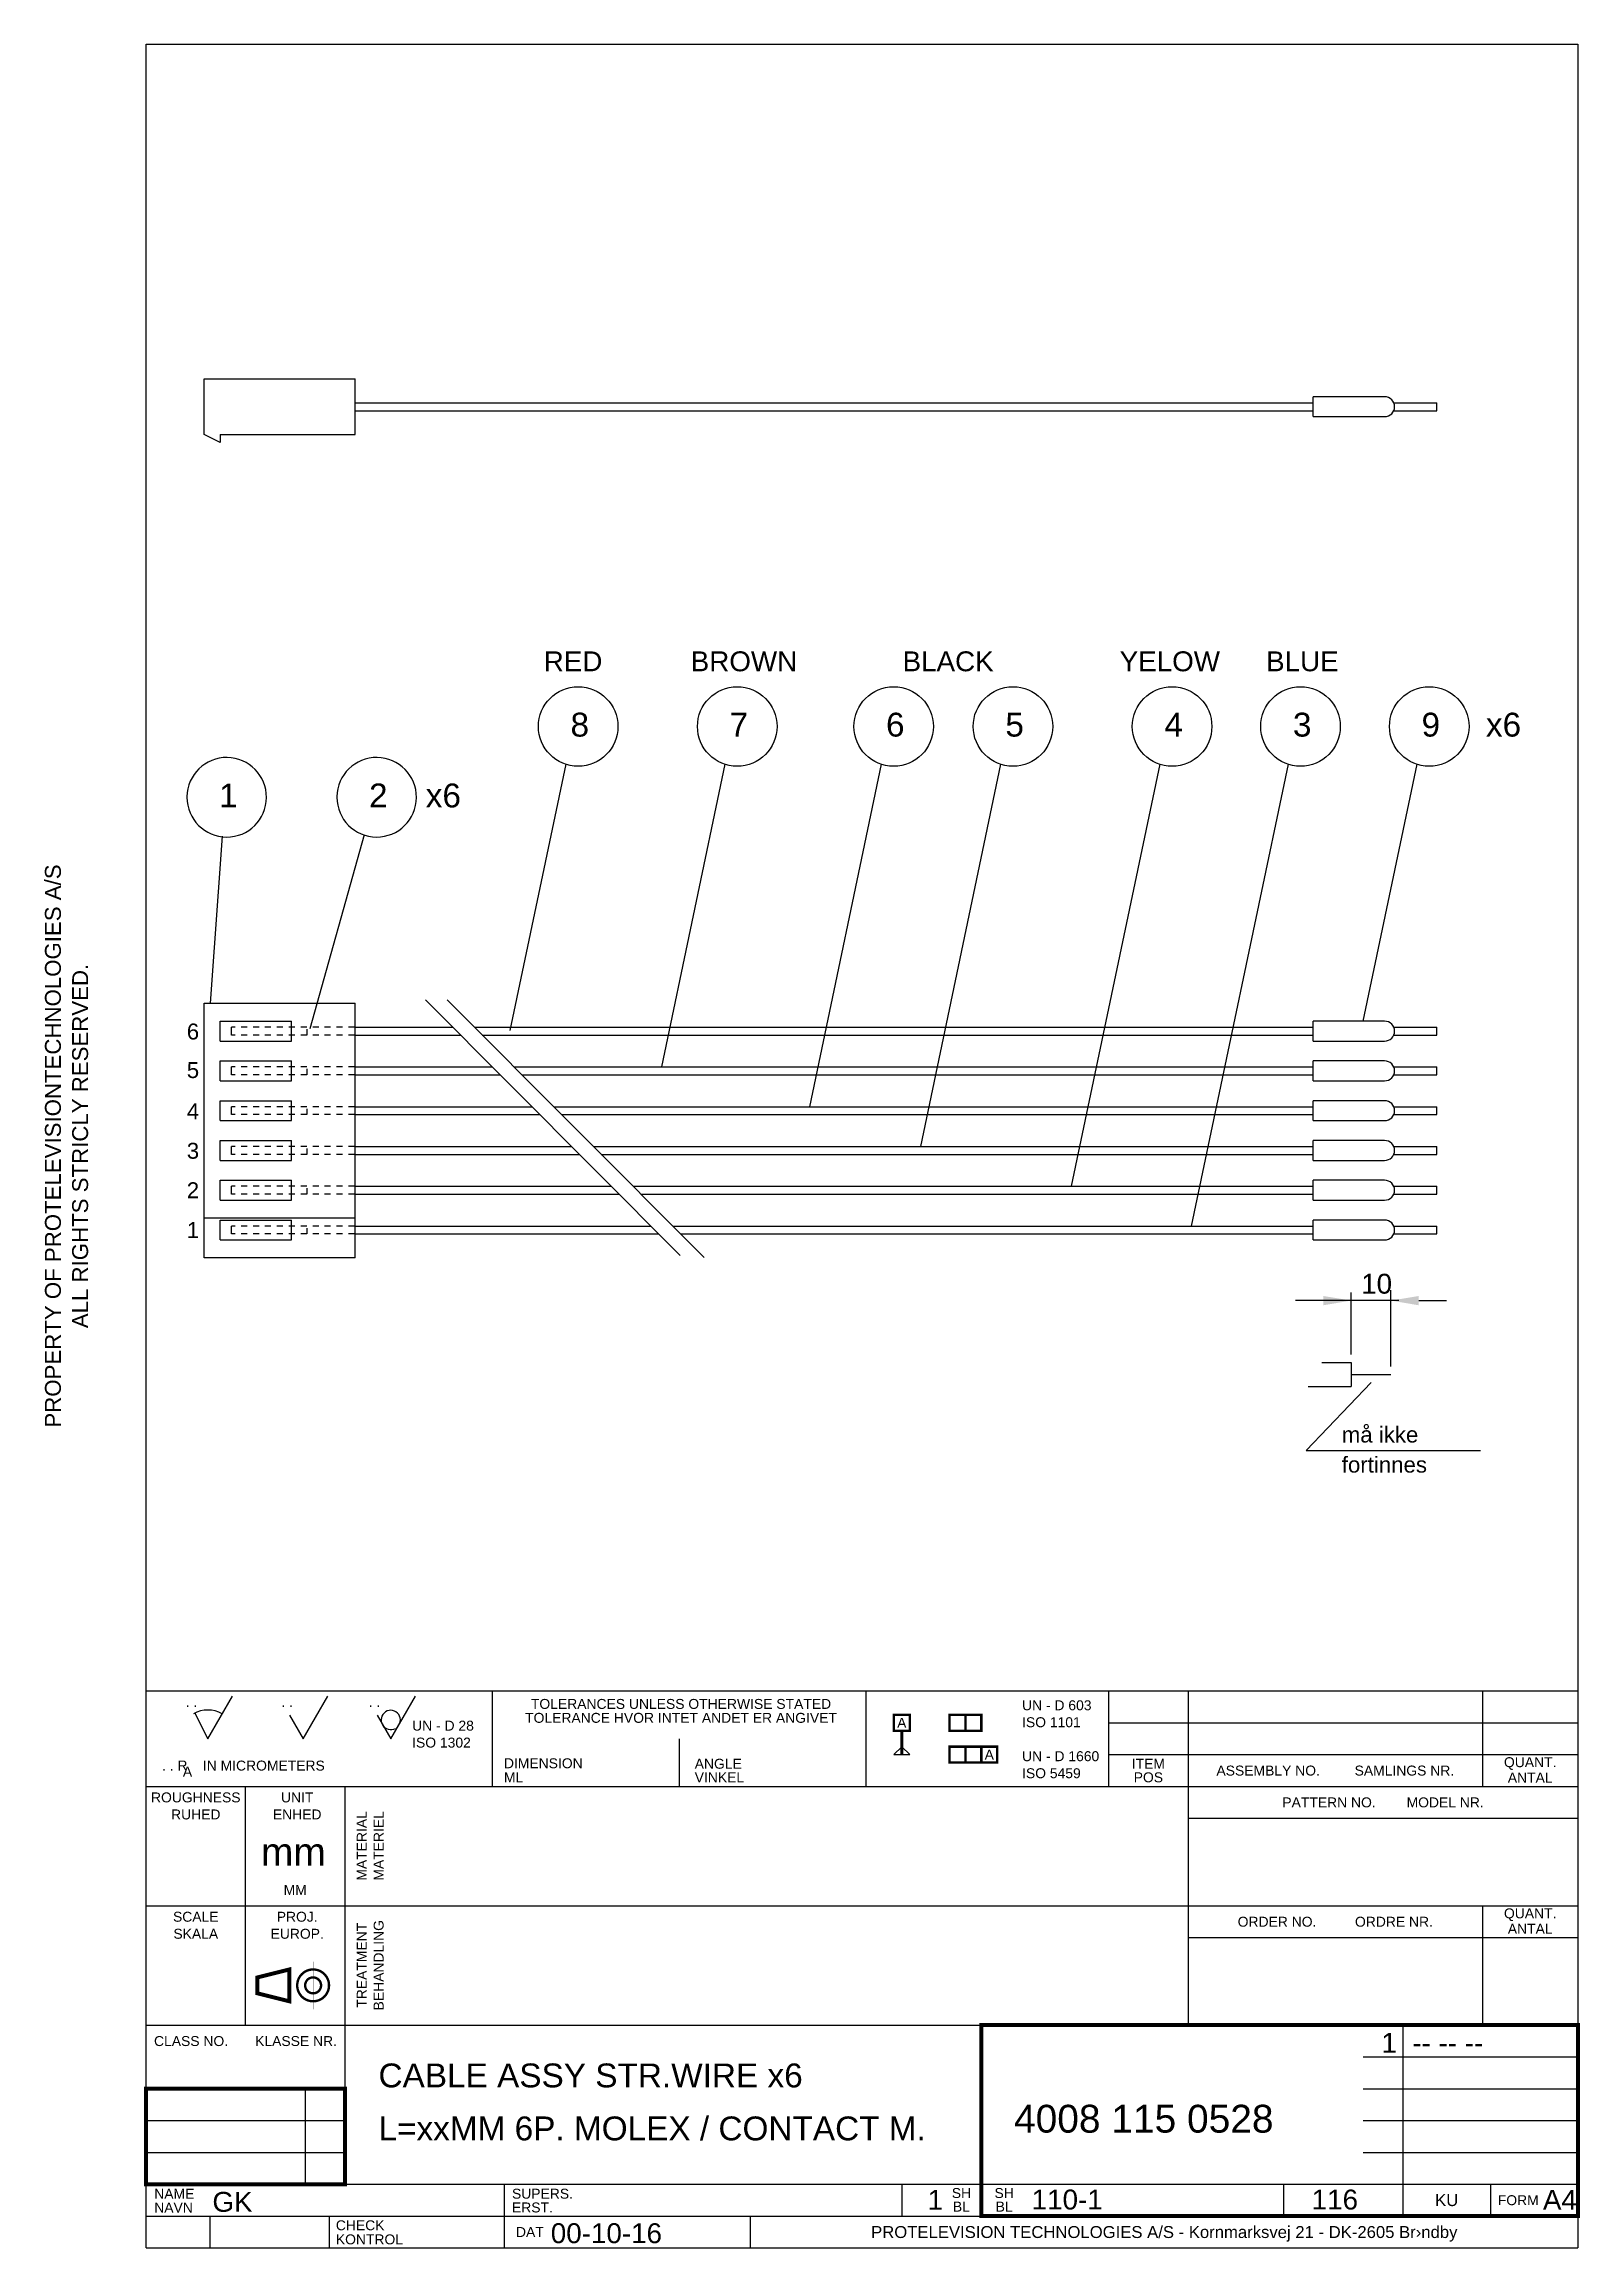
# Model space of a CAD drawing. Extents: x 7 to 200, y 10 to 287.
import ezdxf
from ezdxf.enums import TextEntityAlignment as Align

# ---------------------------------------------------------------- set-up
doc = ezdxf.new("R2010")
doc.units = 0
doc.header["$MEASUREMENT"] = 0
doc.linetypes.add('CENTER', pattern=[2, 1.25, -0.25, 0.25, -0.25])
doc.linetypes.add('HIDDEN', pattern=[3, 0.75, -0.75, 0.75, -0.75])
for name, color, linetype in [('110-1', 10, 'CONTINUOUS'), ('110-1DIM', 1, 'CONTINUOUS'), ('110-1M', 3, 'CONTINUOUS'), ('110-1MEK', 3, 'CONTINUOUS')]:
    doc.layers.add(name, color=color, linetype=linetype)
doc.styles.get("Standard").update_dxf_attribs({"font": ''})
doc.styles.get('Standard').set_extended_font_data('Arial')

msp = doc.modelspace()

# ---------------------------------------------------------------- linework, layer by layer
at = {"layer": '110-1'}
for p, q in [((55.11, 166.86), (87.16, 134.73)), ((57.86, 166.86), (90.14, 134.5)), ((45, 67), (45, 50)), ((65, 18), (65, 14)), ((43, 14), (43, 10))]:
    msp.add_line(p, q, dxfattribs=at)
for points in [[(20, 10), (20, 287), (200, 287), (200, 10)], [(72.77, 196.48), (65.75, 163)], [(92.77, 196.48), (84.79, 158.44)], [(112.42, 196.48), (103.4, 153.44)], [(127.42, 196.48), (117.35, 148.44)], [(147.42, 196.48), (136.3, 143.44)], [(163.58, 196.48), (151.4, 138.44)], [(179.75, 196.48), (172.98, 164.19)], [(20, 80), (200, 80)], [(26.15, 77.23), (27.75, 74), (30.87, 79.37)], [(38.04, 76.97), (39.75, 74), (42.87, 79.37)], [(49.04, 76.97), (50.75, 74), (53.87, 79.37)], [(63.5, 80), (63.5, 68)], [(110.5, 80), (110.5, 68)], [(141, 80), (141, 68)], [(151, 80), (151, 38)], [(188, 80), (188, 68)], [(141, 76), (200, 76)], [(87, 74), (87, 68)], [(141, 72), (200, 72)], [(20, 68), (200, 68)], [(32.5, 38), (32.5, 68)], [(45, 68), (45, 18)], [(151.09, 64.01), (200.09, 64.01)], [(20, 53), (200, 53)], [(188, 53), (188, 38)], [(151, 49), (200, 49)], [(20, 38), (200, 38)], [(178, 38), (178, 14)], [(173, 34), (200, 34)], [(40, 30), (40, 18)], [(173, 30), (200, 30)], [(20, 26), (45, 26)], [(173, 26), (200, 26)], [(20, 22), (45, 22)], [(173, 22), (200, 22)], [(20, 18), (200, 18)], [(65, 18), (65, 10)], [(115, 18), (115, 14)], [(125, 18), (125, 14)], [(163, 18), (163, 14)], [(189, 18), (189, 14)], [(20, 14), (200, 14)], [(28, 14), (28, 10)], [(43, 14), (43, 10)], [(96, 10), (96, 14)], [(20, 10), (200, 10)]]:
    msp.add_lwpolyline(points, dxfattribs=at)
at = {"layer": '110-1', "color": 1}
for points in [[(28.08, 166.44), (29.6, 187.43)], [(40.62, 163.28), (47.47, 187.64)]]:
    msp.add_lwpolyline(points, dxfattribs=at)
at = {"layer": '110-1'}
for points, const_width in [([(114, 77), (116, 77), (116, 75), (114, 75)], 0.3), ([(121, 75), (123, 75), (123, 77), (121, 77)], 0.3), ([(123, 75), (125, 75), (125, 77), (123, 77)], 0.3), ([(121, 71), (123, 71), (123, 73), (121, 73)], 0.3), ([(123, 71), (125, 71), (125, 73), (123, 73)], 0.3), ([(125, 73), (127, 73), (127, 71), (125, 71)], 0.3), ([(125, 14), (200, 14), (200, 38), (125, 38)], 0.5)]:
    msp.add_lwpolyline(points, close=True, dxfattribs=dict(at, const_width=const_width))
for points, const_width in [([(115, 75), (115, 72)], 0.4), ([(34, 42), (38, 41), (38, 45), (34, 44), (34, 42)], 0.5), ([(20, 18), (45, 18), (45, 30), (20, 30), (20, 18)], 0.5)]:
    msp.add_lwpolyline(points, dxfattribs=dict(at, const_width=const_width))
msp.add_lwpolyline([(114, 72), (116, 72), (115, 73)], close=True, dxfattribs=at)
at = {"layer": '110-1', "color": 13, "const_width": 0.3}
for points in [[(39, 43, 1), (43, 43, 1)], [(40, 43, 1), (42, 43, 1)]]:
    msp.add_lwpolyline(points, format="xyb", close=True, dxfattribs=at)
at = {"layer": '110-1', "color": 2, "linetype": 'CENTER', "const_width": 0.02}
for points in [[(41, 46), (41, 40)], [(33, 43), (44, 43)]]:
    msp.add_lwpolyline(points, dxfattribs=at)
at = {"layer": '110-1', "color": 3}
for centre in [(74.32, 201.23), (94.32, 201.23), (113.98, 201.23), (128.98, 201.23), (148.98, 201.23), (165.13, 201.23), (181.31, 201.23)]:
    msp.add_circle(centre, 5, dxfattribs=at)
for centre in [(30.14, 192.33), (48.99, 192.33)]:
    msp.add_arc(centre, 5, 179.991, 179.1229, dxfattribs=at)
at = {"layer": '110-1'}
for centre, radius, start, end in [((27.75, 74), 3.61, 59.8382, 119.8382), ((50.76, 76.36), 1.21, 306.4848, 299.2477)]:
    msp.add_arc(centre, radius, start, end, dxfattribs=at)
at = {"layer": '110-1DIM', "linetype": 'ByBlock'}
for p, q in [((176.49, 120.78), (176.49, 130.4)), ((167.99, 129.07), (164.49, 129.07)), ((177.49, 129.07), (165.23, 129.07)), ((171.49, 122.28), (171.49, 130.07)), ((171.49, 122.28), (171.49, 130.07)), ((176.49, 120.78), (176.49, 130.07)), ((176.49, 120.78), (176.49, 128.21)), ((179.99, 129.07), (183.49, 129.07))]:
    msp.add_line(p, q, dxfattribs=at)
at = {"layer": '110-1DIM'}
msp.add_lwpolyline([(174.01, 118.77), (165.85, 110.21), (187.75, 110.21)], dxfattribs=at)
at = {"layer": '110-1DIM', "linetype": 'ByBlock'}
msp.add_point((171.49, 129.07), dxfattribs=at)
for points in [[(167.99, 128.48), (167.99, 129.65), (171.49, 129.07)], [(167.99, 128.48), (167.99, 129.65), (171.49, 129.07)], [(179.99, 128.48), (179.99, 129.65), (176.49, 129.07)]]:
    msp.add_solid(points, dxfattribs=at)
at = {"layer": '110-1M'}
for p, q in [((27.3, 237.91), (27.3, 244.92)), ((46.3, 237.91), (46.3, 244.92)), ((166.7, 240.17), (166.7, 242.67)), ((182.25, 240.91), (182.25, 241.91)), ((29.3, 237.92), (29.3, 236.91)), ((27.3, 134.44), (27.3, 166.44)), ((27.3, 166.44), (46.3, 166.44)), ((46.3, 134.44), (46.3, 166.44)), ((29.3, 161.69), (29.3, 164.19)), ((30.75, 162.44), (30.75, 163.44)), ((38.3, 161.69), (38.3, 164.19)), ((166.7, 161.69), (166.7, 164.19)), ((182.25, 162.44), (182.25, 163.44)), ((29.3, 156.69), (29.3, 159.19)), ((30.75, 157.44), (30.75, 158.44)), ((38.3, 156.69), (38.3, 159.19)), ((166.7, 156.69), (166.7, 159.19)), ((182.25, 157.44), (182.25, 158.44)), ((29.3, 151.69), (29.3, 154.19)), ((30.75, 152.44), (30.75, 153.44)), ((38.3, 151.69), (38.3, 154.19)), ((166.7, 151.69), (166.7, 154.19)), ((182.25, 152.44), (182.25, 153.44)), ((29.3, 146.69), (29.3, 149.19)), ((30.75, 147.44), (30.75, 148.44)), ((38.3, 146.69), (38.3, 149.19)), ((166.7, 146.69), (166.7, 149.19)), ((182.25, 147.44), (182.25, 148.44)), ((29.3, 141.69), (29.3, 144.19)), ((38.3, 141.69), (38.3, 144.19)), ((166.7, 141.69), (166.7, 144.19)), ((30.75, 142.44), (30.75, 143.44)), ((182.25, 142.44), (182.25, 143.44)), ((46.3, 139.44), (27.3, 139.44)), ((29.3, 136.69), (29.3, 139.19)), ((38.3, 136.69), (38.3, 139.19)), ((166.7, 136.69), (166.7, 139.19)), ((30.75, 137.44), (30.75, 138.44)), ((182.25, 137.44), (182.25, 138.44)), ((46.3, 134.44), (27.3, 134.44))]:
    msp.add_line(p, q, dxfattribs=at)
at = {"layer": '110-1M', "linetype": 'Continuous'}
for p, q in [((29.3, 164.19), (38.3, 164.19)), ((29.3, 161.69), (38.3, 161.69)), ((29.3, 159.19), (38.3, 159.19)), ((29.3, 156.69), (38.3, 156.69)), ((29.3, 154.19), (38.3, 154.19)), ((29.3, 151.69), (38.3, 151.69)), ((29.3, 149.19), (38.3, 149.19)), ((29.3, 146.69), (38.3, 146.69)), ((29.3, 144.19), (38.3, 144.19)), ((29.3, 141.69), (38.3, 141.69)), ((29.3, 139.19), (38.3, 139.19)), ((29.3, 136.69), (38.3, 136.69))]:
    msp.add_line(p, q, dxfattribs=at)
at = {"layer": '110-1M', "linetype": 'HIDDEN'}
for p, q in [((40.27, 162.44), (40.27, 163.44)), ((40.27, 157.44), (40.27, 158.44)), ((40.27, 152.44), (40.27, 153.44)), ((40.27, 147.44), (40.27, 148.44)), ((40.27, 142.44), (40.27, 143.44)), ((40.27, 137.44), (40.27, 138.44))]:
    msp.add_line(p, q, dxfattribs=at)
at = {"layer": '110-1M'}
for points in [[(166.7, 240.17), (175.7, 240.17, 1), (175.7, 242.67), (166.7, 242.67)], [(166.7, 161.69), (175.7, 161.69, 1), (175.7, 164.19), (166.7, 164.19)], [(166.7, 156.69), (175.7, 156.69, 1), (175.7, 159.19), (166.7, 159.19)], [(166.7, 151.69), (175.7, 151.69, 1), (175.7, 154.19), (166.7, 154.19)], [(166.7, 146.69), (175.7, 146.69, 1), (175.7, 149.19), (166.7, 149.19)], [(166.7, 141.69), (175.7, 141.69, 1), (175.7, 144.19), (166.7, 144.19)], [(166.7, 136.69), (175.7, 136.69, 1), (175.7, 139.19), (166.7, 139.19)]]:
    msp.add_lwpolyline(points, format="xyb", dxfattribs=at)
at = {"layer": '110-1MEK'}
for points in [[(27.3, 244.91), (46.3, 244.91)], [(46.3, 241.91), (166.7, 241.91)], [(176.85, 241.91), (182.25, 241.91)], [(46.3, 240.91), (166.7, 240.91)], [(176.84, 240.91), (182.25, 240.91)], [(29.3, 236.91), (27.3, 237.92)], [(29.3, 237.91), (46.3, 237.91)], [(46.3, 163.44), (58.52, 163.44)], [(61.27, 163.44), (166.7, 163.44)], [(176.85, 163.44), (182.25, 163.44)], [(46.3, 162.44), (59.52, 162.44)], [(62.27, 162.44), (166.7, 162.44)], [(176.84, 162.44), (182.25, 162.44)], [(46.3, 158.44), (63.51, 158.44)], [(66.26, 158.44), (166.7, 158.44)], [(176.85, 158.44), (182.25, 158.44)], [(46.3, 157.44), (64.51, 157.44)], [(67.26, 157.44), (166.7, 157.44)], [(176.84, 157.44), (182.25, 157.44)], [(46.3, 153.44), (68.5, 153.44)], [(46.3, 152.44), (69.49, 152.44)], [(71.25, 153.44), (166.7, 153.44)], [(72.24, 152.44), (166.7, 152.44)], [(176.84, 152.44), (182.25, 152.44)], [(176.85, 153.44), (182.25, 153.44)], [(46.3, 148.44), (73.48, 148.44)], [(46.3, 147.44), (74.48, 147.44)], [(76.23, 148.44), (166.7, 148.44)], [(77.23, 147.44), (166.7, 147.44)], [(176.84, 147.44), (182.25, 147.44)], [(176.85, 148.44), (182.25, 148.44)], [(46.3, 143.44), (78.47, 143.44)], [(46.3, 142.44), (79.47, 142.44)], [(81.22, 143.44), (166.7, 143.44)], [(82.22, 142.44), (166.7, 142.44)], [(176.84, 142.44), (182.25, 142.44)], [(176.85, 143.44), (182.25, 143.44)], [(46.3, 138.44), (83.46, 138.44)], [(46.3, 137.44), (84.46, 137.44)], [(86.21, 138.44), (166.7, 138.44)], [(87.21, 137.44), (166.7, 137.44)], [(176.84, 137.44), (182.25, 137.44)], [(176.85, 138.44), (182.25, 138.44)], [(167.79, 121.28), (171.49, 121.28)], [(171.49, 121.28), (171.49, 118.28)], [(171.49, 119.78), (176.49, 119.78)], [(166.07, 118.28), (171.49, 118.28)]]:
    msp.add_lwpolyline(points, dxfattribs=at)
at = {"layer": '110-1MEK', "linetype": 'HIDDEN'}
for points in [[(46.2, 163.44), (30.75, 163.44)], [(46.2, 162.44), (30.75, 162.44)], [(46.2, 158.44), (30.75, 158.44)], [(46.2, 157.44), (30.75, 157.44)], [(46.2, 153.44), (30.75, 153.44)], [(46.2, 152.44), (30.75, 152.44)], [(46.2, 148.44), (30.75, 148.44)], [(46.2, 147.44), (30.75, 147.44)], [(46.2, 143.44), (30.75, 143.44)], [(46.2, 142.44), (30.75, 142.44)], [(46.2, 138.44), (30.75, 138.44)], [(46.2, 137.44), (30.75, 137.44)]]:
    msp.add_lwpolyline(points, dxfattribs=at)

# ---------------------------------------------------------------- texts
at = {"layer": '110-1'}
for s, height, p in [('RED', 2.5, (69.99, 208.17)), ('BROWN', 2.5, (88.47, 208.17)), ('BLACK', 2.5, (115.1, 208.17)), ('YELOW', 2.5, (142.39, 208.17)), ('BLUE', 2.5, (160.8, 208.17)), ('8', 3, (73.36, 199.96)), ('7', 3, (93.36, 199.96)), ('6', 3, (113.02, 199.96)), ('5', 3, (128.02, 199.96)), ('4', 3, (148.02, 199.96)), ('3', 3, (164.17, 199.96)), ('9', 3, (180.34, 199.96)), ('x6', 3, (188.43, 199.96)), ('1', 3, (29.18, 191.06)), ('2', 3, (48.03, 191.06)), ('x6', 3, (55.16, 191.06)), ('6', 2, (25.12, 161.89)), ('5', 2, (25.12, 157.04)), ('4', 2, (25.12, 151.86)), ('3', 2, (25.12, 146.9)), ('2', 2, (25.12, 141.94)), ('1', 2, (25.12, 136.94)), ('må ikke ', 2, (170.31, 111.23)), ('fortinnes', 2, (170.31, 107.45)), ('. .', 1.25, (25, 78)), ('. .', 1.25, (37, 78)), ('. .', 1.25, (48, 78)), ('UN - D 603', 1.25, (130.12, 77.58)), ('UN - D 28', 1.25, (53.45, 75.02)), ('ISO 1101', 1.25, (130.12, 75.45)), ('ISO 1302 ', 1.25, (53.45, 72.89)), ('UN - D 1660', 1.25, (130.12, 71.18)), ('. . R    IN MICROMETERS', 1.25, (22, 70)), ('A', 1.25, (24.63, 69.24)), ('DIMENSION', 1.25, (64.99, 70.29)), ('ML', 1.25, (64.99, 68.52)), ('ANGLE', 1.25, (88.97, 70.23)), ('VINKEL', 1.25, (88.97, 68.52)), ('ISO 5459', 1.25, (130.12, 69.04)), ('CABLE ASSY STR.WIRE x6', 3, (49.22, 30.18)), ('4008 115 0528', 3.5, (129.11, 24.49)), ('L=xxMM 6P. MOLEX / CONTACT M.', 3, (49.22, 23.52)), ('NAME', 1.25, (21.03, 16.18)), ('GK', 2.5, (28.34, 14.54)), ('SUPERS.', 1.25, (66, 16.19)), ('NAVN', 1.25, (21.03, 14.44)), ('ERST.', 1.25, (66, 14.46)), ('CHECK', 1.25, (43.86, 12.22)), ('KONTROL', 1.25, (43.86, 10.45)), ('00-10-16', 2.5, (70.88, 10.6))]:
    msp.add_text(s, height=height, dxfattribs=at).set_placement(p)
for s, p in [('PROPERTY OF PROTELEVISIONTECHNOLOGIES A/S', (9.29, 148.5)), ('ALL RIGHTS STRICLY RESERVED.', (12.71, 148.5))]:
    msp.add_text(s, height=2, rotation=90, dxfattribs=at).set_placement(p, align=Align.CENTER)
for s, p in [('TOLERANCES UNLESS OTHERWISE STATED', (87.25, 77.75)), ('TOLERANCE HVOR INTET ANDET ER ANGIVET', (87.25, 76)), ('ROUGHNESS', (26.25, 66)), ('UNIT', (39, 66)), ('RUHED', (26.25, 63.86)), ('ENHED', (39, 63.86)), ('MM', (38.75, 54.37)), ('SCALE', (26.25, 51)), ('SKALA', (26.25, 48.86)), ('EUROP.', (39, 48.86)), ('PROJ.', (39, 51))]:
    msp.add_text(s, height=1.25, dxfattribs=at).set_placement(p, align=Align.CENTER)
for s, height, p in [('A', 1.25, (115, 76)), ('A', 1.25, (126, 72)), ('ITEM', 1.25, (146, 70.85)), ('POS', 1.25, (146, 69.15)), ('ASSEMBLY NO.         SAMLINGS NR.', 1.25, (169.5, 70)), ('QUANT.', 1.25, (194, 70.89)), ('ANTAL', 1.25, (194, 69.11)), ('PATTERN NO.        MODEL NR.', 1.25, (175.5, 66)), ('QUANT.', 1.25, (194, 51.89)), ('ORDER NO.          ORDRE NR.', 1.25, (169.5, 51)), ('ANTAL', 1.25, (194, 50.11)), ('CLASS NO.       KLASSE NR.', 1.25, (32.5, 36)), ('SH', 1.25, (122.5, 16.9)), ('SH', 1.25, (127.87, 16.9)), ('KU', 1.5, (183.5, 16)), ('FORM', 1.25, (192.5, 16)), ('BL', 1.25, (122.5, 15.19)), ('BL', 1.25, (127.87, 15.19)), ('DAT', 1.25, (68.25, 12)), ('PROTELEVISION TECHNOLOGIES A/S - Kornmarksvej 21 - DK-2605 Br›ndby', 1.5, (148, 11.81))]:
    msp.add_text(s, height=height, dxfattribs=at).set_placement(p, align=Align.MIDDLE)
for s, p in [('MATERIAL', (47.11, 60.53)), ('MATERIEL', (49.24, 60.53)), ('TREATMENT', (47.11, 45.53)), ('BEHANDLING', (49.24, 45.53))]:
    msp.add_text(s, height=1.25, rotation=90, dxfattribs=at).set_placement(p, align=Align.MIDDLE)
at = {"layer": '110-1', "color": 14}
for s, p in [('1  -- -- --', (175.3, 34.53)), ('1', (118.25, 14.8)), ('110-1', (131.33, 14.83)), ('116', (166.53, 14.83)), ('A4', (195.6, 14.8))]:
    msp.add_text(s, height=2.5, dxfattribs=at).set_placement(p)
at = {"layer": '110-1DIM', "linetype": 'ByBlock'}
msp.add_text('10', height=2.5, dxfattribs=at).set_placement((172.75, 129.94))
at = {"layer": '110-1M'}
for s, height, p in [('mm', 3.5, (34.45, 58.03)), ('1  -- -- --', 2.5, (175.3, 34.53)), ('1', 2.5, (118.25, 14.8)), ('110-1', 2.5, (131.33, 14.83)), ('A4', 2.5, (195.6, 14.8))]:
    msp.add_text(s, height=height, dxfattribs=at).set_placement(p)

doc.saveas('drawing.dxf')
